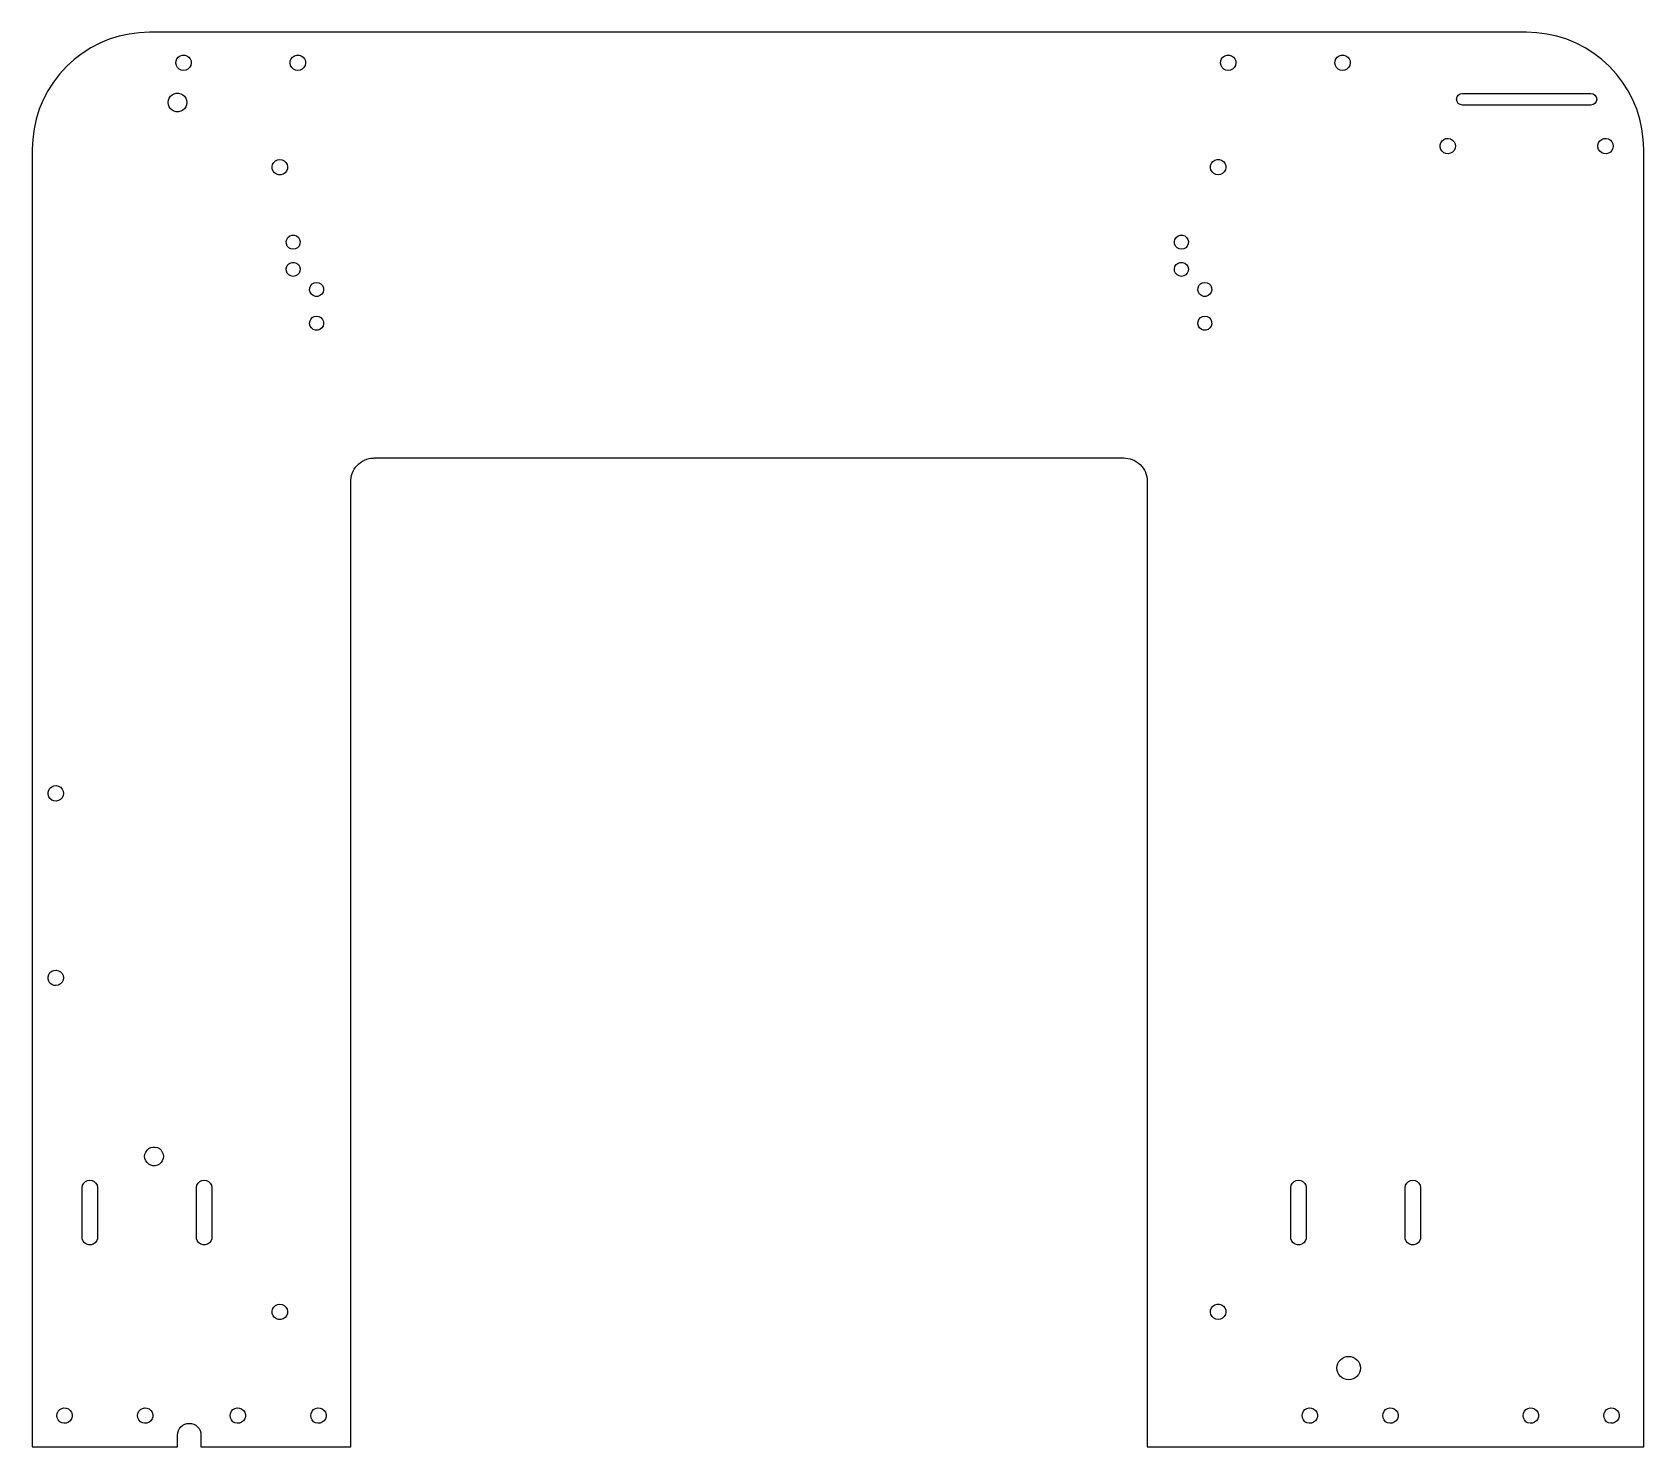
# Model space of a CAD drawing. Header units: metres. Extents: x -172 to 172, y 0 to 302.
import ezdxf

# ---------------------------------------------------------------- set-up
doc = ezdxf.new("R2010")
doc.units = ezdxf.units.M

msp = doc.modelspace()

# ---------------------------------------------------------------- linework, layer by layer
for p, q in [((-157.565, 299.658), (-159.5, 298.651)), ((-155.551, 300.492), (-157.565, 299.658)), ((-153.47, 301.148), (-155.551, 300.492)), ((-151.341, 301.62), (-153.47, 301.148)), ((-149.179, 301.905), (-151.341, 301.62)), ((-147, 302), (-149.179, 301.905)), ((147, 302), (-147, 302)), ((149.179, 301.905), (147, 302)), ((151.341, 301.62), (149.179, 301.905)), ((153.47, 301.148), (151.341, 301.62)), ((155.551, 300.492), (153.47, 301.148)), ((157.565, 299.658), (155.551, 300.492)), ((159.5, 298.651), (157.565, 299.658)), ((-163.07, 296.151), (-164.678, 294.678)), ((-161.339, 297.479), (-163.07, 296.151)), ((-159.5, 298.651), (-161.339, 297.479)), ((-141.345, 295.377), (-141.309, 295.867)), ((-141.309, 295.867), (-141.129, 296.325)), ((-141.129, 296.325), (-140.822, 296.71)), ((-140.822, 296.71), (-140.416, 296.987)), ((-140.416, 296.987), (-139.946, 297.132)), ((-139.946, 297.132), (-139.454, 297.132)), ((-139.454, 297.132), (-138.984, 296.987)), ((-138.984, 296.987), (-138.578, 296.71)), ((-138.578, 296.71), (-138.271, 296.325)), ((-138.271, 296.325), (-138.091, 295.867)), ((-138.091, 295.867), (-138.055, 295.377)), ((-116.945, 295.377), (-116.909, 295.867)), ((-116.909, 295.867), (-116.729, 296.325)), ((-116.729, 296.325), (-116.422, 296.71)), ((-116.422, 296.71), (-116.016, 296.987)), ((-116.016, 296.987), (-115.546, 297.132)), ((-115.546, 297.132), (-115.054, 297.132)), ((-115.054, 297.132), (-114.584, 296.987)), ((-114.584, 296.987), (-114.178, 296.71)), ((-114.178, 296.71), (-113.871, 296.325)), ((-113.871, 296.325), (-113.691, 295.867)), ((-113.691, 295.867), (-113.655, 295.377)), ((81.6546, 295.377), (81.6914, 295.867)), ((81.6914, 295.867), (81.8711, 296.325)), ((81.8711, 296.325), (82.1777, 296.71)), ((82.1777, 296.71), (82.5841, 296.987)), ((82.5841, 296.987), (83.0541, 297.132)), ((83.0541, 297.132), (83.5459, 297.132)), ((83.5459, 297.132), (84.0159, 296.987)), ((84.0159, 296.987), (84.4223, 296.71)), ((84.4223, 296.71), (84.7289, 296.325)), ((84.7289, 296.325), (84.9086, 295.867)), ((84.9086, 295.867), (84.9454, 295.377)), ((106.055, 295.377), (106.091, 295.867)), ((106.091, 295.867), (106.271, 296.325)), ((106.271, 296.325), (106.578, 296.71)), ((106.578, 296.71), (106.984, 296.987)), ((106.984, 296.987), (107.454, 297.132)), ((107.454, 297.132), (107.946, 297.132)), ((107.946, 297.132), (108.416, 296.987)), ((108.416, 296.987), (108.822, 296.71)), ((108.822, 296.71), (109.129, 296.325)), ((109.129, 296.325), (109.309, 295.867)), ((109.309, 295.867), (109.345, 295.377)), ((161.339, 297.479), (159.5, 298.651)), ((163.07, 296.151), (161.339, 297.479)), ((164.678, 294.678), (163.07, 296.151)), ((-166.151, 293.07), (-167.479, 291.339)), ((-164.678, 294.678), (-166.151, 293.07)), ((-141.236, 294.897), (-141.345, 295.377)), ((-140.99, 294.471), (-141.236, 294.897)), ((-140.629, 294.137), (-140.99, 294.471)), ((-140.186, 293.923), (-140.629, 294.137)), ((-139.7, 293.85), (-140.186, 293.923)), ((-139.214, 293.923), (-139.7, 293.85)), ((-138.771, 294.137), (-139.214, 293.923)), ((-138.41, 294.471), (-138.771, 294.137)), ((-138.164, 294.897), (-138.41, 294.471)), ((-138.055, 295.377), (-138.164, 294.897)), ((-116.836, 294.897), (-116.945, 295.377)), ((-116.59, 294.471), (-116.836, 294.897)), ((-116.229, 294.137), (-116.59, 294.471)), ((-115.786, 293.923), (-116.229, 294.137)), ((-115.3, 293.85), (-115.786, 293.923)), ((-114.814, 293.923), (-115.3, 293.85)), ((-114.371, 294.137), (-114.814, 293.923)), ((-114.01, 294.471), (-114.371, 294.137)), ((-113.764, 294.897), (-114.01, 294.471)), ((-113.655, 295.377), (-113.764, 294.897)), ((81.7641, 294.897), (81.6546, 295.377)), ((82.01, 294.471), (81.7641, 294.897)), ((82.3705, 294.137), (82.01, 294.471)), ((82.8137, 293.923), (82.3705, 294.137)), ((83.3, 293.85), (82.8137, 293.923)), ((83.7863, 293.923), (83.3, 293.85)), ((84.2295, 294.137), (83.7863, 293.923)), ((84.59, 294.471), (84.2295, 294.137)), ((84.8359, 294.897), (84.59, 294.471)), ((84.9454, 295.377), (84.8359, 294.897)), ((106.164, 294.897), (106.055, 295.377)), ((106.41, 294.471), (106.164, 294.897)), ((106.771, 294.137), (106.41, 294.471)), ((107.214, 293.923), (106.771, 294.137)), ((107.7, 293.85), (107.214, 293.923)), ((108.186, 293.923), (107.7, 293.85)), ((108.629, 294.137), (108.186, 293.923)), ((108.99, 294.471), (108.629, 294.137)), ((109.236, 294.897), (108.99, 294.471)), ((109.345, 295.377), (109.236, 294.897)), ((166.151, 293.07), (164.678, 294.678)), ((167.479, 291.339), (166.151, 293.07)), ((-168.651, 289.5), (-169.658, 287.565)), ((-167.479, 291.339), (-168.651, 289.5)), ((-141.709, 288.87), (-141.241, 288.985)), ((-141.241, 288.985), (-140.759, 288.985)), ((-140.759, 288.985), (-140.291, 288.87)), ((168.651, 289.5), (167.479, 291.339)), ((169.658, 287.565), (168.651, 289.5)), ((-170.492, 285.551), (-171.148, 283.47)), ((-169.658, 287.565), (-170.492, 285.551)), ((-143, 287), (-142.942, 287.479)), ((-142.942, 286.521), (-143, 287)), ((-142.942, 287.479), (-142.771, 287.929)), ((-142.771, 286.071), (-142.942, 286.521)), ((-142.771, 287.929), (-142.497, 288.326)), ((-142.497, 285.674), (-142.771, 286.071)), ((-142.497, 288.326), (-142.136, 288.646)), ((-142.136, 285.354), (-142.497, 285.674)), ((-142.136, 288.646), (-141.709, 288.87)), ((-140.291, 288.87), (-139.864, 288.646)), ((-139.864, 288.646), (-139.503, 288.326)), ((-139.503, 285.674), (-139.864, 285.354)), ((-139.503, 288.326), (-139.229, 287.929)), ((-139.229, 286.071), (-139.503, 285.674)), ((-139.229, 287.929), (-139.058, 287.479)), ((-139.058, 286.521), (-139.229, 286.071)), ((-139.058, 287.479), (-139, 287)), ((-139, 287), (-139.058, 286.521)), ((132.05, 287.7), (132.145, 288.178)), ((132.145, 287.222), (132.05, 287.7)), ((132.145, 288.178), (132.416, 288.584)), ((132.416, 286.816), (132.145, 287.222)), ((132.416, 288.584), (132.822, 288.855)), ((132.822, 286.545), (132.416, 286.816)), ((132.822, 288.855), (133.3, 288.95)), ((133.3, 286.45), (132.822, 286.545)), ((133.3, 288.95), (160.7, 288.95)), ((160.7, 286.45), (133.3, 286.45)), ((160.7, 288.95), (161.178, 288.855)), ((161.178, 286.545), (160.7, 286.45)), ((161.178, 288.855), (161.584, 288.584)), ((161.584, 286.816), (161.178, 286.545)), ((161.584, 288.584), (161.855, 288.178)), ((161.855, 287.222), (161.584, 286.816)), ((161.855, 288.178), (161.95, 287.7)), ((161.95, 287.7), (161.855, 287.222)), ((170.492, 285.551), (169.658, 287.565)), ((171.148, 283.47), (170.492, 285.551)), ((-171.148, 283.47), (-171.62, 281.341)), ((-141.709, 285.13), (-142.136, 285.354)), ((-141.241, 285.015), (-141.709, 285.13)), ((-140.759, 285.015), (-141.241, 285.015)), ((-140.291, 285.13), (-140.759, 285.015)), ((-139.864, 285.354), (-140.291, 285.13)), ((171.62, 281.341), (171.148, 283.47)), ((-171.905, 279.179), (-172, 277)), ((-171.62, 281.341), (-171.905, 279.179)), ((128.663, 278.416), (128.94, 278.822)), ((128.94, 278.822), (129.325, 279.129)), ((129.325, 279.129), (129.783, 279.309)), ((129.783, 279.309), (130.273, 279.345)), ((130.273, 279.345), (130.753, 279.236)), ((130.753, 279.236), (131.179, 278.99)), ((131.179, 278.99), (131.513, 278.629)), ((162.363, 278.416), (162.64, 278.822)), ((162.64, 278.822), (163.025, 279.129)), ((163.025, 279.129), (163.483, 279.309)), ((163.483, 279.309), (163.973, 279.345)), ((163.973, 279.345), (164.453, 279.236)), ((164.453, 279.236), (164.879, 278.99)), ((164.879, 278.99), (165.213, 278.629)), ((171.905, 279.179), (171.62, 281.341)), ((172, 277), (171.905, 279.179)), ((-172, 277), (-172, 0)), ((128.518, 277.946), (128.663, 278.416)), ((128.518, 277.454), (128.518, 277.946)), ((128.663, 276.984), (128.518, 277.454)), ((128.94, 276.578), (128.663, 276.984)), ((129.325, 276.271), (128.94, 276.578)), ((129.783, 276.091), (129.325, 276.271)), ((130.273, 276.055), (129.783, 276.091)), ((130.753, 276.164), (130.273, 276.055)), ((131.179, 276.41), (130.753, 276.164)), ((131.513, 276.771), (131.179, 276.41)), ((131.513, 278.629), (131.727, 278.186)), ((131.727, 277.214), (131.513, 276.771)), ((131.727, 278.186), (131.8, 277.7)), ((131.8, 277.7), (131.727, 277.214)), ((162.218, 277.946), (162.363, 278.416)), ((162.218, 277.454), (162.218, 277.946)), ((162.363, 276.984), (162.218, 277.454)), ((162.64, 276.578), (162.363, 276.984)), ((163.025, 276.271), (162.64, 276.578)), ((163.483, 276.091), (163.025, 276.271)), ((163.973, 276.055), (163.483, 276.091)), ((164.453, 276.164), (163.973, 276.055)), ((164.879, 276.41), (164.453, 276.164)), ((165.213, 276.771), (164.879, 276.41)), ((165.213, 278.629), (165.427, 278.186)), ((165.427, 277.214), (165.213, 276.771)), ((165.427, 278.186), (165.5, 277.7)), ((165.5, 277.7), (165.427, 277.214)), ((172, 0), (172, 277)), ((-120.795, 273.313), (-120.686, 273.793)), ((-120.759, 272.823), (-120.795, 273.313)), ((-120.579, 272.365), (-120.759, 272.823)), ((-120.686, 273.793), (-120.44, 274.219)), ((-120.272, 271.98), (-120.579, 272.365)), ((-120.44, 274.219), (-120.079, 274.553)), ((-119.866, 271.703), (-120.272, 271.98)), ((-120.079, 274.553), (-119.636, 274.767)), ((-119.636, 274.767), (-119.15, 274.84)), ((-119.15, 274.84), (-118.664, 274.767)), ((-118.664, 274.767), (-118.221, 274.553)), ((-118.028, 271.98), (-118.434, 271.703)), ((-118.221, 274.553), (-117.86, 274.219)), ((-117.721, 272.365), (-118.028, 271.98)), ((-117.86, 274.219), (-117.614, 273.793)), ((-117.541, 272.823), (-117.721, 272.365)), ((-117.614, 273.793), (-117.505, 273.313)), ((-117.505, 273.313), (-117.541, 272.823)), ((79.5046, 273.067), (79.5414, 273.557)), ((79.6141, 272.587), (79.5046, 273.067)), ((79.5414, 273.557), (79.7211, 274.015)), ((79.86, 272.161), (79.6141, 272.587)), ((79.7211, 274.015), (80.0277, 274.4)), ((80.2205, 271.827), (79.86, 272.161)), ((80.0277, 274.4), (80.4341, 274.677)), ((80.6637, 271.613), (80.2205, 271.827)), ((80.4341, 274.677), (80.9041, 274.822)), ((80.9041, 274.822), (81.3959, 274.822)), ((81.3959, 274.822), (81.8659, 274.677)), ((82.0795, 271.827), (81.6363, 271.613)), ((81.8659, 274.677), (82.2723, 274.4)), ((82.44, 272.161), (82.0795, 271.827)), ((82.2723, 274.4), (82.5789, 274.015)), ((82.6859, 272.587), (82.44, 272.161)), ((82.5789, 274.015), (82.7586, 273.557)), ((82.7954, 273.067), (82.6859, 272.587)), ((82.7586, 273.557), (82.7954, 273.067)), ((-119.396, 271.558), (-119.866, 271.703)), ((-118.904, 271.558), (-119.396, 271.558)), ((-118.434, 271.703), (-118.904, 271.558)), ((81.15, 271.54), (80.6637, 271.613)), ((81.6363, 271.613), (81.15, 271.54)), ((-117.674, 257.783), (-117.404, 258.196)), ((-117.404, 258.196), (-117.014, 258.499)), ((-117.014, 258.499), (-116.547, 258.66)), ((-116.547, 258.66), (-116.053, 258.66)), ((-116.053, 258.66), (-115.586, 258.499)), ((-115.586, 258.499), (-115.196, 258.196)), ((-115.196, 258.196), (-114.926, 257.783)), ((71.9263, 257.783), (72.1964, 258.196)), ((72.1964, 258.196), (72.5861, 258.499)), ((72.5861, 258.499), (73.0531, 258.66)), ((73.0531, 258.66), (73.5469, 258.66)), ((73.5469, 258.66), (74.0139, 258.499)), ((74.0139, 258.499), (74.4036, 258.196)), ((74.4036, 258.196), (74.6737, 257.783)), ((-117.795, 257.304), (-117.674, 257.783)), ((-117.754, 256.812), (-117.795, 257.304)), ((-117.556, 256.36), (-117.754, 256.812)), ((-117.221, 255.996), (-117.556, 256.36)), ((-116.787, 255.761), (-117.221, 255.996)), ((-116.3, 255.68), (-116.787, 255.761)), ((-115.813, 255.761), (-116.3, 255.68)), ((-115.379, 255.996), (-115.813, 255.761)), ((-115.044, 256.36), (-115.379, 255.996)), ((-114.846, 256.812), (-115.044, 256.36)), ((-114.926, 257.783), (-114.805, 257.304)), ((-114.805, 257.304), (-114.846, 256.812)), ((71.8051, 257.304), (71.9263, 257.783)), ((71.8459, 256.812), (71.8051, 257.304)), ((72.0443, 256.36), (71.8459, 256.812)), ((72.3787, 255.996), (72.0443, 256.36)), ((72.813, 255.761), (72.3787, 255.996)), ((73.3, 255.68), (72.813, 255.761)), ((73.7871, 255.761), (73.3, 255.68)), ((74.2213, 255.996), (73.7871, 255.761)), ((74.5558, 256.36), (74.2213, 255.996)), ((74.7541, 256.812), (74.5558, 256.36)), ((74.6737, 257.783), (74.7949, 257.304)), ((74.7949, 257.304), (74.7541, 256.812)), ((-117.795, 251.504), (-117.674, 251.983)), ((-117.754, 251.012), (-117.795, 251.504)), ((-117.674, 251.983), (-117.404, 252.396)), ((-117.404, 252.396), (-117.014, 252.699)), ((-117.014, 252.699), (-116.547, 252.86)), ((-116.547, 252.86), (-116.053, 252.86)), ((-116.053, 252.86), (-115.586, 252.699)), ((-115.586, 252.699), (-115.196, 252.396)), ((-115.196, 252.396), (-114.926, 251.983)), ((-114.926, 251.983), (-114.805, 251.504)), ((-114.805, 251.504), (-114.846, 251.012)), ((71.8051, 251.504), (71.9263, 251.983)), ((71.8459, 251.012), (71.8051, 251.504)), ((71.9263, 251.983), (72.1964, 252.396)), ((72.1964, 252.396), (72.5861, 252.699)), ((72.5861, 252.699), (73.0531, 252.86)), ((73.0531, 252.86), (73.5469, 252.86)), ((73.5469, 252.86), (74.0139, 252.699)), ((74.0139, 252.699), (74.4036, 252.396)), ((74.4036, 252.396), (74.6737, 251.983)), ((74.6737, 251.983), (74.7949, 251.504)), ((74.7949, 251.504), (74.7541, 251.012)), ((-117.556, 250.56), (-117.754, 251.012)), ((-117.221, 250.196), (-117.556, 250.56)), ((-116.787, 249.961), (-117.221, 250.196)), ((-116.3, 249.88), (-116.787, 249.961)), ((-115.813, 249.961), (-116.3, 249.88)), ((-115.379, 250.196), (-115.813, 249.961)), ((-115.044, 250.56), (-115.379, 250.196)), ((-114.846, 251.012), (-115.044, 250.56)), ((-112.754, 247.448), (-112.556, 247.9)), ((-112.556, 247.9), (-112.221, 248.264)), ((-112.221, 248.264), (-111.787, 248.499)), ((-111.787, 248.499), (-111.3, 248.58)), ((-111.3, 248.58), (-110.813, 248.499)), ((-110.813, 248.499), (-110.379, 248.264)), ((-110.379, 248.264), (-110.044, 247.9)), ((-110.044, 247.9), (-109.846, 247.448)), ((72.0443, 250.56), (71.8459, 251.012)), ((72.3787, 250.196), (72.0443, 250.56)), ((72.813, 249.961), (72.3787, 250.196)), ((73.3, 249.88), (72.813, 249.961)), ((73.7871, 249.961), (73.3, 249.88)), ((74.2213, 250.196), (73.7871, 249.961)), ((74.5558, 250.56), (74.2213, 250.196)), ((74.7541, 251.012), (74.5558, 250.56)), ((76.8459, 247.448), (77.0442, 247.9)), ((77.0442, 247.9), (77.3787, 248.264)), ((77.3787, 248.264), (77.8129, 248.499)), ((77.8129, 248.499), (78.3, 248.58)), ((78.3, 248.58), (78.787, 248.499)), ((78.787, 248.499), (79.2213, 248.264)), ((79.2213, 248.264), (79.5557, 247.9)), ((79.5557, 247.9), (79.7541, 247.448)), ((-112.795, 246.956), (-112.754, 247.448)), ((-112.674, 246.477), (-112.795, 246.956)), ((-112.404, 246.064), (-112.674, 246.477)), ((-112.014, 245.761), (-112.404, 246.064)), ((-111.547, 245.6), (-112.014, 245.761)), ((-111.053, 245.6), (-111.547, 245.6)), ((-110.586, 245.761), (-111.053, 245.6)), ((-110.196, 246.064), (-110.586, 245.761)), ((-109.926, 246.477), (-110.196, 246.064)), ((-109.805, 246.956), (-109.926, 246.477)), ((-109.846, 247.448), (-109.805, 246.956)), ((76.8051, 246.956), (76.8459, 247.448)), ((76.9263, 246.477), (76.8051, 246.956)), ((77.1964, 246.064), (76.9263, 246.477)), ((77.5861, 245.761), (77.1964, 246.064)), ((78.0531, 245.6), (77.5861, 245.761)), ((78.5469, 245.6), (78.0531, 245.6)), ((79.0139, 245.761), (78.5469, 245.6)), ((79.4036, 246.064), (79.0139, 245.761)), ((79.6737, 246.477), (79.4036, 246.064)), ((79.7949, 246.956), (79.6737, 246.477)), ((79.7541, 247.448), (79.7949, 246.956)), ((-112.556, 240.7), (-112.221, 241.064)), ((-112.221, 241.064), (-111.787, 241.299)), ((-111.787, 241.299), (-111.3, 241.38)), ((-111.3, 241.38), (-110.813, 241.299)), ((-110.813, 241.299), (-110.379, 241.064)), ((-110.379, 241.064), (-110.044, 240.7)), ((77.0442, 240.7), (77.3787, 241.064)), ((77.3787, 241.064), (77.8129, 241.299)), ((77.8129, 241.299), (78.3, 241.38)), ((78.3, 241.38), (78.787, 241.299)), ((78.787, 241.299), (79.2213, 241.064)), ((79.2213, 241.064), (79.5557, 240.7)), ((-112.795, 239.756), (-112.754, 240.248)), ((-112.674, 239.277), (-112.795, 239.756)), ((-112.754, 240.248), (-112.556, 240.7)), ((-112.404, 238.864), (-112.674, 239.277)), ((-112.014, 238.561), (-112.404, 238.864)), ((-111.547, 238.4), (-112.014, 238.561)), ((-111.053, 238.4), (-111.547, 238.4)), ((-110.586, 238.561), (-111.053, 238.4)), ((-110.196, 238.864), (-110.586, 238.561)), ((-109.926, 239.277), (-110.196, 238.864)), ((-110.044, 240.7), (-109.846, 240.248)), ((-109.805, 239.756), (-109.926, 239.277)), ((-109.846, 240.248), (-109.805, 239.756)), ((76.8051, 239.756), (76.8459, 240.248)), ((76.9263, 239.277), (76.8051, 239.756)), ((76.8459, 240.248), (77.0442, 240.7)), ((77.1964, 238.864), (76.9263, 239.277)), ((77.5861, 238.561), (77.1964, 238.864)), ((78.0531, 238.4), (77.5861, 238.561)), ((78.5469, 238.4), (78.0531, 238.4)), ((79.0139, 238.561), (78.5469, 238.4)), ((79.4036, 238.864), (79.0139, 238.561)), ((79.6737, 239.277), (79.4036, 238.864)), ((79.5557, 240.7), (79.7541, 240.248)), ((79.7949, 239.756), (79.6737, 239.277)), ((79.7541, 240.248), (79.7949, 239.756)), ((-102.665, 209.501), (-102.308, 209.849)), ((-102.308, 209.849), (-101.919, 210.16)), ((-101.919, 210.16), (-101.5, 210.43)), ((-101.5, 210.43), (-101.056, 210.658)), ((-101.056, 210.658), (-100.592, 210.84)), ((-100.592, 210.84), (-100.113, 210.975)), ((-100.113, 210.975), (-99.6217, 211.061)), ((-99.6217, 211.061), (-99.1246, 211.098)), ((-99.1246, 211.098), (-99, 211.1)), ((-99, 211.1), (61, 211.1)), ((61, 211.1), (61.3736, 211.086)), ((61.3736, 211.086), (61.8682, 211.024)), ((61.8682, 211.024), (62.3542, 210.913)), ((62.3542, 210.913), (62.8267, 210.754)), ((62.8267, 210.754), (63.2811, 210.549)), ((63.2811, 210.549), (63.7127, 210.3)), ((63.7127, 210.3), (64.1174, 210.009)), ((64.1174, 210.009), (64.4912, 209.679)), ((-103.994, 206.349), (-103.944, 206.845)), ((-103.944, 206.845), (-103.845, 207.334)), ((-103.845, 207.334), (-103.698, 207.81)), ((-103.698, 207.81), (-103.505, 208.269)), ((-103.505, 208.269), (-103.266, 208.707)), ((-103.266, 208.707), (-102.986, 209.119)), ((-102.986, 209.119), (-102.665, 209.501)), ((64.4912, 209.679), (64.8302, 209.314)), ((64.8302, 209.314), (65.1312, 208.917)), ((65.1312, 208.917), (65.3911, 208.491)), ((65.3911, 208.491), (65.6074, 208.042)), ((65.6074, 208.042), (65.7779, 207.574)), ((65.7779, 207.574), (65.9008, 207.091)), ((65.9008, 207.091), (65.9751, 206.598)), ((65.9751, 206.598), (66, 206.1)), ((-104, 206.1), (-103.994, 206.349)), ((-104, 0), (-104, 206.1)), ((66, 206.1), (66, 0)), ((-167.825, 140.929), (-167.367, 141.109)), ((-167.367, 141.109), (-166.877, 141.145)), ((-166.877, 141.145), (-166.397, 141.036)), ((-168.632, 139.746), (-168.487, 140.216)), ((-168.632, 139.254), (-168.632, 139.746)), ((-168.487, 138.784), (-168.632, 139.254)), ((-168.487, 140.216), (-168.21, 140.622)), ((-168.21, 138.378), (-168.487, 138.784)), ((-168.21, 140.622), (-167.825, 140.929)), ((-167.825, 138.071), (-168.21, 138.378)), ((-167.367, 137.891), (-167.825, 138.071)), ((-166.877, 137.855), (-167.367, 137.891)), ((-166.397, 137.964), (-166.877, 137.855)), ((-166.397, 141.036), (-165.971, 140.79)), ((-165.971, 138.21), (-166.397, 137.964)), ((-165.971, 140.79), (-165.637, 140.429)), ((-165.637, 138.571), (-165.971, 138.21)), ((-165.637, 140.429), (-165.423, 139.986)), ((-165.423, 139.014), (-165.637, 138.571)), ((-165.423, 139.986), (-165.35, 139.5)), ((-165.35, 139.5), (-165.423, 139.014)), ((-168.632, 100.346), (-168.487, 100.816)), ((-168.632, 99.8541), (-168.632, 100.346)), ((-168.487, 99.3841), (-168.632, 99.8541)), ((-168.487, 100.816), (-168.21, 101.222)), ((-168.21, 101.222), (-167.825, 101.529)), ((-167.825, 101.529), (-167.367, 101.709)), ((-167.367, 101.709), (-166.877, 101.745)), ((-166.877, 101.745), (-166.397, 101.636)), ((-166.397, 101.636), (-165.971, 101.39)), ((-165.971, 101.39), (-165.637, 101.029)), ((-165.637, 101.029), (-165.423, 100.586)), ((-165.423, 100.586), (-165.35, 100.1)), ((-165.35, 100.1), (-165.423, 99.6137)), ((-168.21, 98.9777), (-168.487, 99.3841)), ((-167.825, 98.6711), (-168.21, 98.9777)), ((-167.367, 98.4914), (-167.825, 98.6711)), ((-166.877, 98.4546), (-167.367, 98.4914)), ((-166.397, 98.5641), (-166.877, 98.4546)), ((-165.971, 98.81), (-166.397, 98.5641)), ((-165.637, 99.1705), (-165.971, 98.81)), ((-165.423, 99.6137), (-165.637, 99.1705)), ((-148, 62), (-147.942, 62.4786)), ((-147.942, 61.5214), (-148, 62)), ((-147.942, 62.4786), (-147.771, 62.9294)), ((-147.771, 62.9294), (-147.497, 63.3262)), ((-147.497, 63.3262), (-147.136, 63.646)), ((-147.136, 63.646), (-146.709, 63.87)), ((-146.709, 63.87), (-146.241, 63.9854)), ((-146.241, 63.9854), (-145.759, 63.9854)), ((-145.759, 63.9854), (-145.291, 63.87)), ((-145.291, 63.87), (-144.864, 63.646)), ((-144.864, 63.646), (-144.503, 63.3262)), ((-144.503, 63.3262), (-144.229, 62.9294)), ((-144.229, 62.9294), (-144.058, 62.4786)), ((-144.058, 62.4786), (-144, 62)), ((-144, 62), (-144.058, 61.5214)), ((-147.771, 61.0706), (-147.942, 61.5214)), ((-147.497, 60.6738), (-147.771, 61.0706)), ((-147.136, 60.354), (-147.497, 60.6738)), ((-146.709, 60.13), (-147.136, 60.354)), ((-146.241, 60.0146), (-146.709, 60.13)), ((-145.759, 60.0146), (-146.241, 60.0146)), ((-145.291, 60.13), (-145.759, 60.0146)), ((-144.864, 60.354), (-145.291, 60.13)), ((-144.503, 60.6738), (-144.864, 60.354)), ((-144.229, 61.0706), (-144.503, 60.6738)), ((-144.058, 61.5214), (-144.229, 61.0706)), ((-161.345, 55.3733), (-161.236, 55.8528)), ((-161.345, 44.8733), (-161.345, 55.3733)), ((-161.236, 55.8528), (-160.99, 56.2788)), ((-160.99, 56.2788), (-160.629, 56.6133)), ((-160.629, 56.6133), (-160.186, 56.8267)), ((-160.186, 56.8267), (-159.7, 56.9)), ((-159.7, 56.9), (-159.214, 56.8267)), ((-159.214, 56.8267), (-158.771, 56.6133)), ((-158.771, 56.6133), (-158.41, 56.2788)), ((-158.41, 56.2788), (-158.164, 55.8528)), ((-158.164, 55.8528), (-158.055, 55.3733)), ((-158.055, 55.3733), (-158.055, 44.8733)), ((-136.945, 55.3733), (-136.836, 55.8528)), ((-136.945, 44.8733), (-136.945, 55.3733)), ((-136.836, 55.8528), (-136.59, 56.2788)), ((-136.59, 56.2788), (-136.229, 56.6133)), ((-136.229, 56.6133), (-135.786, 56.8267)), ((-135.786, 56.8267), (-135.3, 56.9)), ((-135.3, 56.9), (-134.814, 56.8267)), ((-134.814, 56.8267), (-134.371, 56.6133)), ((-134.371, 56.6133), (-134.01, 56.2788)), ((-134.01, 56.2788), (-133.764, 55.8528)), ((-133.764, 55.8528), (-133.655, 55.3733)), ((-133.655, 55.3733), (-133.655, 44.8733)), ((96.6546, 55.3733), (96.7641, 55.8528)), ((96.6546, 44.8733), (96.6546, 55.3733)), ((96.7641, 55.8528), (97.01, 56.2788)), ((97.01, 56.2788), (97.3705, 56.6133)), ((97.3705, 56.6133), (97.8137, 56.8267)), ((97.8137, 56.8267), (98.3, 56.9)), ((98.3, 56.9), (98.7863, 56.8267)), ((98.7863, 56.8267), (99.2295, 56.6133)), ((99.2295, 56.6133), (99.59, 56.2788)), ((99.59, 56.2788), (99.8359, 55.8528)), ((99.8359, 55.8528), (99.9454, 55.3733)), ((99.9454, 55.3733), (99.9454, 44.8733)), ((121.055, 55.3733), (121.164, 55.8528)), ((121.055, 44.8733), (121.055, 55.3733)), ((121.164, 55.8528), (121.41, 56.2788)), ((121.41, 56.2788), (121.771, 56.6133)), ((121.771, 56.6133), (122.214, 56.8267)), ((122.214, 56.8267), (122.7, 56.9)), ((122.7, 56.9), (123.186, 56.8267)), ((123.186, 56.8267), (123.629, 56.6133)), ((123.629, 56.6133), (123.99, 56.2788)), ((123.99, 56.2788), (124.236, 55.8528)), ((124.236, 55.8528), (124.345, 55.3733)), ((124.345, 55.3733), (124.345, 44.8733)), ((-161.309, 44.3828), (-161.345, 44.8733)), ((-158.055, 44.8733), (-158.091, 44.3828)), ((-136.909, 44.3828), (-136.945, 44.8733)), ((-133.655, 44.8733), (-133.691, 44.3828)), ((96.6914, 44.3828), (96.6546, 44.8733)), ((99.9454, 44.8733), (99.9086, 44.3828)), ((121.091, 44.3828), (121.055, 44.8733)), ((124.345, 44.8733), (124.309, 44.3828)), ((-161.129, 43.925), (-161.309, 44.3828)), ((-160.822, 43.5405), (-161.129, 43.925)), ((-160.416, 43.2634), (-160.822, 43.5405)), ((-159.946, 43.1184), (-160.416, 43.2634)), ((-159.454, 43.1184), (-159.946, 43.1184)), ((-158.984, 43.2634), (-159.454, 43.1184)), ((-158.578, 43.5405), (-158.984, 43.2634)), ((-158.271, 43.925), (-158.578, 43.5405)), ((-158.091, 44.3828), (-158.271, 43.925)), ((-136.729, 43.925), (-136.909, 44.3828)), ((-136.422, 43.5405), (-136.729, 43.925)), ((-136.016, 43.2634), (-136.422, 43.5405)), ((-135.546, 43.1184), (-136.016, 43.2634)), ((-135.054, 43.1184), (-135.546, 43.1184)), ((-134.584, 43.2634), (-135.054, 43.1184)), ((-134.178, 43.5405), (-134.584, 43.2634)), ((-133.871, 43.925), (-134.178, 43.5405)), ((-133.691, 44.3828), (-133.871, 43.925)), ((96.8711, 43.925), (96.6914, 44.3828)), ((97.1777, 43.5405), (96.8711, 43.925)), ((97.5841, 43.2634), (97.1777, 43.5405)), ((98.0541, 43.1184), (97.5841, 43.2634)), ((98.5459, 43.1184), (98.0541, 43.1184)), ((99.0159, 43.2634), (98.5459, 43.1184)), ((99.4223, 43.5405), (99.0159, 43.2634)), ((99.7289, 43.925), (99.4223, 43.5405)), ((99.9086, 44.3828), (99.7289, 43.925)), ((121.271, 43.925), (121.091, 44.3828)), ((121.578, 43.5405), (121.271, 43.925)), ((121.984, 43.2634), (121.578, 43.5405)), ((122.454, 43.1184), (121.984, 43.2634)), ((122.946, 43.1184), (122.454, 43.1184)), ((123.416, 43.2634), (122.946, 43.1184)), ((123.822, 43.5405), (123.416, 43.2634)), ((124.129, 43.925), (123.822, 43.5405)), ((124.309, 44.3828), (124.129, 43.925)), ((-120.795, 28.9333), (-120.686, 29.4128)), ((-120.759, 28.4428), (-120.795, 28.9333)), ((-120.579, 27.985), (-120.759, 28.4428)), ((-120.686, 29.4128), (-120.44, 29.8388)), ((-120.272, 27.6005), (-120.579, 27.985)), ((-120.44, 29.8388), (-120.079, 30.1733)), ((-119.866, 27.3234), (-120.272, 27.6005)), ((-120.079, 30.1733), (-119.636, 30.3867)), ((-119.636, 30.3867), (-119.15, 30.46)), ((-119.15, 30.46), (-118.664, 30.3867)), ((-118.664, 30.3867), (-118.221, 30.1733)), ((-118.028, 27.6005), (-118.434, 27.3234)), ((-118.221, 30.1733), (-117.86, 29.8388)), ((-117.721, 27.985), (-118.028, 27.6005)), ((-117.86, 29.8388), (-117.614, 29.4128)), ((-117.541, 28.4428), (-117.721, 27.985)), ((-117.614, 29.4128), (-117.505, 28.9333)), ((-117.505, 28.9333), (-117.541, 28.4428)), ((79.5046, 28.6867), (79.5414, 29.1772)), ((79.6141, 28.2072), (79.5046, 28.6867)), ((79.5414, 29.1772), (79.7211, 29.635)), ((79.86, 27.7812), (79.6141, 28.2072)), ((79.7211, 29.635), (80.0277, 30.0195)), ((80.2205, 27.4467), (79.86, 27.7812)), ((80.0277, 30.0195), (80.4341, 30.2966)), ((80.4341, 30.2966), (80.9041, 30.4416)), ((80.9041, 30.4416), (81.3959, 30.4416)), ((81.3959, 30.4416), (81.8659, 30.2966)), ((81.8659, 30.2966), (82.2723, 30.0195)), ((82.44, 27.7812), (82.0795, 27.4467)), ((82.2723, 30.0195), (82.5789, 29.635)), ((82.6859, 28.2072), (82.44, 27.7812)), ((82.5789, 29.635), (82.7586, 29.1772)), ((82.7954, 28.6867), (82.6859, 28.2072)), ((82.7586, 29.1772), (82.7954, 28.6867)), ((-119.396, 27.1784), (-119.866, 27.3234)), ((-118.904, 27.1784), (-119.396, 27.1784)), ((-118.434, 27.3234), (-118.904, 27.1784)), ((80.6637, 27.2333), (80.2205, 27.4467)), ((81.15, 27.16), (80.6637, 27.2333)), ((81.6363, 27.2333), (81.15, 27.16)), ((82.0795, 27.4467), (81.6363, 27.2333)), ((106.5, 16.8), (106.548, 17.2877)), ((106.548, 17.2877), (106.69, 17.7567)), ((106.69, 17.7567), (106.921, 18.1889)), ((106.921, 18.1889), (107.232, 18.5678)), ((107.232, 18.5678), (107.611, 18.8787)), ((107.611, 18.8787), (108.043, 19.1097)), ((108.043, 19.1097), (108.512, 19.252)), ((108.512, 19.252), (109, 19.3)), ((109, 19.3), (109.488, 19.252)), ((109.488, 19.252), (109.957, 19.1097)), ((109.957, 19.1097), (110.389, 18.8787)), ((110.389, 18.8787), (110.768, 18.5678)), ((110.768, 18.5678), (111.079, 18.1889)), ((111.079, 18.1889), (111.31, 17.7567)), ((111.31, 17.7567), (111.452, 17.2877)), ((111.452, 17.2877), (111.5, 16.8)), ((106.548, 16.3123), (106.5, 16.8)), ((106.69, 15.8433), (106.548, 16.3123)), ((106.921, 15.4111), (106.69, 15.8433)), ((107.232, 15.0322), (106.921, 15.4111)), ((107.611, 14.7213), (107.232, 15.0322)), ((108.043, 14.4903), (107.611, 14.7213)), ((108.512, 14.348), (108.043, 14.4903)), ((109, 14.3), (108.512, 14.348)), ((109.488, 14.348), (109, 14.3)), ((109.957, 14.4903), (109.488, 14.348)), ((110.389, 14.7213), (109.957, 14.4903)), ((110.768, 15.0322), (110.389, 14.7213)), ((111.079, 15.4111), (110.768, 15.0322)), ((111.31, 15.8433), (111.079, 15.4111)), ((111.452, 16.3123), (111.31, 15.8433)), ((111.5, 16.8), (111.452, 16.3123)), ((-166.75, 6.65), (-166.677, 7.13635)), ((-166.677, 7.13635), (-166.463, 7.57948)), ((-166.463, 7.57948), (-166.129, 7.94002)), ((-166.129, 7.94002), (-165.703, 8.18594)), ((-165.703, 8.18594), (-165.223, 8.29539)), ((-165.223, 8.29539), (-164.733, 8.25863)), ((-164.733, 8.25863), (-164.275, 8.07894)), ((-164.275, 8.07894), (-163.89, 7.77228)), ((-163.89, 7.77228), (-163.613, 7.36591)), ((-163.613, 7.36591), (-163.468, 6.89592)), ((-163.468, 6.89592), (-163.468, 6.40408)), ((-149.53, 6.65), (-149.457, 7.13635)), ((-149.457, 7.13635), (-149.243, 7.57948)), ((-149.243, 7.57948), (-148.909, 7.94002)), ((-148.909, 7.94002), (-148.483, 8.18594)), ((-148.483, 8.18594), (-148.003, 8.29539)), ((-148.003, 8.29539), (-147.513, 8.25863)), ((-147.513, 8.25863), (-147.055, 8.07894)), ((-147.055, 8.07894), (-146.67, 7.77228)), ((-146.67, 7.77228), (-146.393, 7.36591)), ((-146.393, 7.36591), (-146.248, 6.89592)), ((-146.248, 6.89592), (-146.248, 6.40408)), ((-129.77, 6.65), (-129.697, 7.13635)), ((-129.697, 7.13635), (-129.483, 7.57948)), ((-129.483, 7.57948), (-129.149, 7.94002)), ((-129.149, 7.94002), (-128.723, 8.18594)), ((-128.723, 8.18594), (-128.243, 8.29539)), ((-128.243, 8.29539), (-127.753, 8.25863)), ((-127.753, 8.25863), (-127.295, 8.07894)), ((-127.295, 8.07894), (-126.91, 7.77228)), ((-126.91, 7.77228), (-126.633, 7.36591)), ((-126.633, 7.36591), (-126.488, 6.89592)), ((-126.488, 6.89592), (-126.488, 6.40408)), ((-112.55, 6.65), (-112.477, 7.13635)), ((-112.477, 7.13635), (-112.263, 7.57948)), ((-112.263, 7.57948), (-111.929, 7.94002)), ((-111.929, 7.94002), (-111.503, 8.18594)), ((-111.503, 8.18594), (-111.023, 8.29539)), ((-111.023, 8.29539), (-110.533, 8.25863)), ((-110.533, 8.25863), (-110.075, 8.07894)), ((-110.075, 8.07894), (-109.69, 7.77228)), ((-109.69, 7.77228), (-109.413, 7.36591)), ((-109.413, 7.36591), (-109.268, 6.89592)), ((-109.268, 6.89592), (-109.268, 6.40408)), ((99.05, 6.65), (99.1233, 7.13635)), ((99.1233, 7.13635), (99.3367, 7.57948)), ((99.3367, 7.57948), (99.6712, 7.94002)), ((99.6712, 7.94002), (100.097, 8.18594)), ((100.097, 8.18594), (100.577, 8.29539)), ((100.577, 8.29539), (101.067, 8.25863)), ((101.067, 8.25863), (101.525, 8.07894)), ((101.525, 8.07894), (101.91, 7.77228)), ((101.91, 7.77228), (102.187, 7.36591)), ((102.187, 7.36591), (102.332, 6.89592)), ((102.332, 6.89592), (102.332, 6.40408)), ((116.27, 6.65), (116.343, 7.13635)), ((116.343, 7.13635), (116.557, 7.57948)), ((116.557, 7.57948), (116.891, 7.94002)), ((116.891, 7.94002), (117.317, 8.18594)), ((117.317, 8.18594), (117.797, 8.29539)), ((117.797, 8.29539), (118.287, 8.25863)), ((118.287, 8.25863), (118.745, 8.07894)), ((118.745, 8.07894), (119.13, 7.77228)), ((119.13, 7.77228), (119.407, 7.36591)), ((119.407, 7.36591), (119.552, 6.89592)), ((119.552, 6.89592), (119.552, 6.40408)), ((146.23, 6.65), (146.303, 7.13635)), ((146.303, 7.13635), (146.517, 7.57948)), ((146.517, 7.57948), (146.851, 7.94002)), ((146.851, 7.94002), (147.277, 8.18594)), ((147.277, 8.18594), (147.757, 8.29539)), ((147.757, 8.29539), (148.247, 8.25863)), ((148.247, 8.25863), (148.705, 8.07894)), ((148.705, 8.07894), (149.09, 7.77228)), ((149.09, 7.77228), (149.367, 7.36591)), ((149.367, 7.36591), (149.512, 6.89592)), ((149.512, 6.89592), (149.512, 6.40408)), ((163.45, 6.65), (163.523, 7.13635)), ((163.523, 7.13635), (163.737, 7.57948)), ((163.737, 7.57948), (164.071, 7.94002)), ((164.071, 7.94002), (164.497, 8.18594)), ((164.497, 8.18594), (164.977, 8.29539)), ((164.977, 8.29539), (165.467, 8.25863)), ((165.467, 8.25863), (165.925, 8.07894)), ((165.925, 8.07894), (166.31, 7.77228)), ((166.31, 7.77228), (166.587, 7.36591)), ((166.587, 7.36591), (166.732, 6.89592)), ((166.732, 6.89592), (166.732, 6.40408)), ((-166.677, 6.16365), (-166.75, 6.65)), ((-166.463, 5.72052), (-166.677, 6.16365)), ((-166.129, 5.35998), (-166.463, 5.72052)), ((-165.703, 5.11406), (-166.129, 5.35998)), ((-165.223, 5.00461), (-165.703, 5.11406)), ((-164.733, 5.04137), (-165.223, 5.00461)), ((-164.275, 5.22106), (-164.733, 5.04137)), ((-163.89, 5.52771), (-164.275, 5.22106)), ((-163.613, 5.93409), (-163.89, 5.52771)), ((-163.468, 6.40408), (-163.613, 5.93409)), ((-149.457, 6.16365), (-149.53, 6.65)), ((-149.243, 5.72052), (-149.457, 6.16365)), ((-148.909, 5.35998), (-149.243, 5.72052)), ((-148.483, 5.11406), (-148.909, 5.35998)), ((-148.003, 5.00461), (-148.483, 5.11406)), ((-147.513, 5.04137), (-148.003, 5.00461)), ((-147.055, 5.22106), (-147.513, 5.04137)), ((-146.67, 5.52771), (-147.055, 5.22106)), ((-146.393, 5.93409), (-146.67, 5.52771)), ((-146.248, 6.40408), (-146.393, 5.93409)), ((-140.932, 2.98773), (-140.79, 3.45671)), ((-140.79, 3.45671), (-140.559, 3.88893)), ((-140.559, 3.88893), (-140.248, 4.26777)), ((-140.248, 4.26777), (-139.869, 4.57867)), ((-139.869, 4.57867), (-139.437, 4.8097)), ((-139.437, 4.8097), (-138.968, 4.95196)), ((-138.968, 4.95196), (-138.48, 5)), ((-138.48, 5), (-137.992, 4.95196)), ((-137.992, 4.95196), (-137.523, 4.8097)), ((-137.523, 4.8097), (-137.091, 4.57867)), ((-137.091, 4.57867), (-136.712, 4.26777)), ((-136.712, 4.26777), (-136.401, 3.88893)), ((-136.401, 3.88893), (-136.17, 3.45671)), ((-136.17, 3.45671), (-136.028, 2.98773)), ((-129.697, 6.16365), (-129.77, 6.65)), ((-129.483, 5.72052), (-129.697, 6.16365)), ((-129.149, 5.35998), (-129.483, 5.72052)), ((-128.723, 5.11406), (-129.149, 5.35998)), ((-128.243, 5.00461), (-128.723, 5.11406)), ((-127.753, 5.04137), (-128.243, 5.00461)), ((-127.295, 5.22106), (-127.753, 5.04137)), ((-126.91, 5.52771), (-127.295, 5.22106)), ((-126.633, 5.93409), (-126.91, 5.52771)), ((-126.488, 6.40408), (-126.633, 5.93409)), ((-112.477, 6.16365), (-112.55, 6.65)), ((-112.263, 5.72052), (-112.477, 6.16365)), ((-111.929, 5.35998), (-112.263, 5.72052)), ((-111.503, 5.11406), (-111.929, 5.35998)), ((-111.023, 5.00461), (-111.503, 5.11406)), ((-110.533, 5.04137), (-111.023, 5.00461)), ((-110.075, 5.22106), (-110.533, 5.04137)), ((-109.69, 5.52771), (-110.075, 5.22106)), ((-109.413, 5.93409), (-109.69, 5.52771)), ((-109.268, 6.40408), (-109.413, 5.93409)), ((99.1233, 6.16365), (99.05, 6.65)), ((99.3367, 5.72052), (99.1233, 6.16365)), ((99.6712, 5.35998), (99.3367, 5.72052)), ((100.097, 5.11406), (99.6712, 5.35998)), ((100.577, 5.00461), (100.097, 5.11406)), ((101.067, 5.04137), (100.577, 5.00461)), ((101.525, 5.22106), (101.067, 5.04137)), ((101.91, 5.52771), (101.525, 5.22106)), ((102.187, 5.93409), (101.91, 5.52771)), ((102.332, 6.40408), (102.187, 5.93409)), ((116.343, 6.16365), (116.27, 6.65)), ((116.557, 5.72052), (116.343, 6.16365)), ((116.891, 5.35998), (116.557, 5.72052)), ((117.317, 5.11406), (116.891, 5.35998)), ((117.797, 5.00461), (117.317, 5.11406)), ((118.287, 5.04137), (117.797, 5.00461)), ((118.745, 5.22106), (118.287, 5.04137)), ((119.13, 5.52771), (118.745, 5.22106)), ((119.407, 5.93409), (119.13, 5.52771)), ((119.552, 6.40408), (119.407, 5.93409)), ((146.303, 6.16365), (146.23, 6.65)), ((146.517, 5.72052), (146.303, 6.16365)), ((146.851, 5.35998), (146.517, 5.72052)), ((147.277, 5.11406), (146.851, 5.35998)), ((147.757, 5.00461), (147.277, 5.11406)), ((148.247, 5.04137), (147.757, 5.00461)), ((148.705, 5.22106), (148.247, 5.04137)), ((149.09, 5.52771), (148.705, 5.22106)), ((149.367, 5.93409), (149.09, 5.52771)), ((149.512, 6.40408), (149.367, 5.93409)), ((163.523, 6.16365), (163.45, 6.65)), ((163.737, 5.72052), (163.523, 6.16365)), ((164.071, 5.35998), (163.737, 5.72052)), ((164.497, 5.11406), (164.071, 5.35998)), ((164.977, 5.00461), (164.497, 5.11406)), ((165.467, 5.04137), (164.977, 5.00461)), ((165.925, 5.22106), (165.467, 5.04137)), ((166.31, 5.52771), (165.925, 5.22106)), ((166.587, 5.93409), (166.31, 5.52771)), ((166.732, 6.40408), (166.587, 5.93409)), ((-172, 0), (-140.98, 0)), ((-140.98, 2.5), (-140.932, 2.98773)), ((-140.98, 0), (-140.98, 2.5)), ((-136.028, 2.98773), (-135.98, 2.5)), ((-135.98, 2.5), (-135.98, 0)), ((-135.98, 0), (-104, 0)), ((66, 0), (172, 0))]:
    msp.add_line(p, q)

doc.saveas('drawing.dxf')
